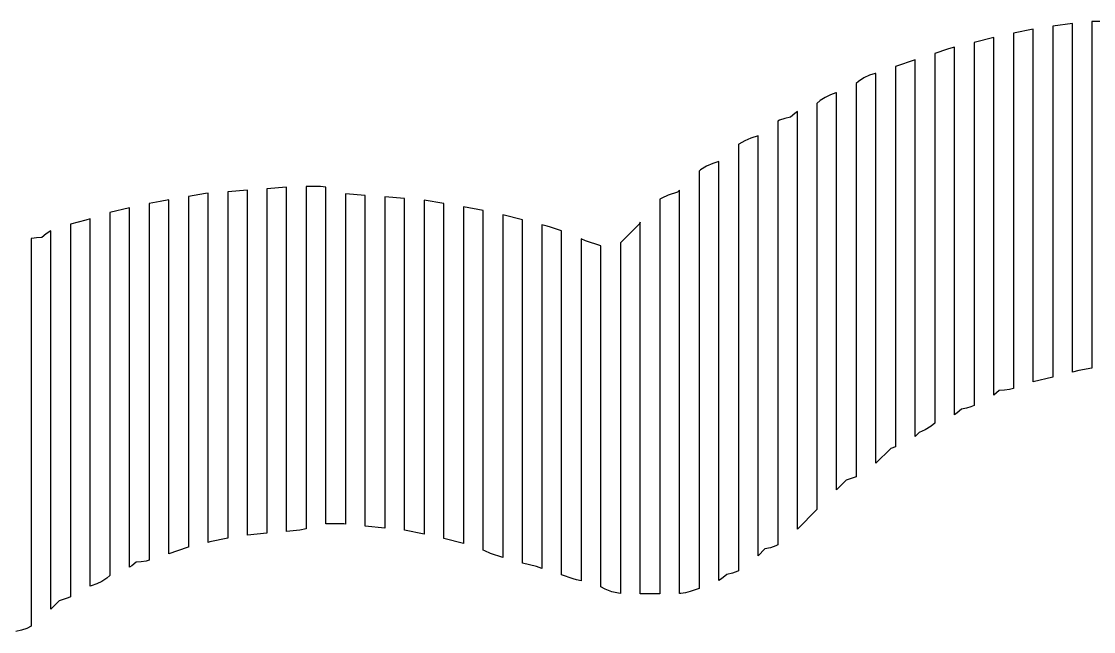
# Model space of a CAD drawing. Header units: metres. Extents: x -6 to 1890, y -8 to 898.
# Drawn here: x 515.6 to 733.9, y 765.3 to 889.4 of the extents above; entities that cross this region are included whole.
import ezdxf

# ---------------------------------------------------------------- set-up
doc = ezdxf.new("R2010")
doc.units = ezdxf.units.M
doc.layers.add('PASSADAS_COMPLETAS', color=1, linetype='CONTINUOUS')
doc.layers.add('PECAS_2D', color=3, linetype='CONTINUOUS')

msp = doc.modelspace()

# ---------------------------------------------------------------- linework, layer by layer
at = {"layer": 'PASSADAS_COMPLETAS'}
msp.add_lwpolyline([(737.578, 889.366), (733.578, 889.366), (733.578, 884.234), (733.578, 882.951), (733.578, 881.668), (733.578, 880.385), (733.578, 879.102), (733.578, 877.819), (733.578, 876.536), (733.578, 875.253), (733.578, 873.97), (733.578, 872.687), (733.578, 871.404), (733.578, 868.838), (733.578, 867.555), (733.578, 866.272), (733.578, 864.989), (733.578, 863.706), (733.578, 862.423), (733.578, 861.14), (733.578, 830.348), (733.578, 829.065), (733.578, 827.782), (733.578, 826.499), (733.578, 825.216), (733.578, 823.933), (733.578, 818.802), (730.885, 818.353), (729.578, 818.026), (729.578, 823.186), (729.578, 824.477), (729.578, 825.767), (729.578, 827.057), (729.578, 828.347), (729.578, 860.6), (729.578, 861.89), (729.578, 863.18), (729.578, 864.47), (729.578, 865.76), (729.578, 868.341), (729.578, 870.921), (729.578, 872.211), (729.578, 873.501), (729.578, 874.791), (729.578, 876.081), (729.578, 877.372), (729.578, 878.662), (729.578, 879.952), (729.578, 881.242), (729.578, 882.532), (729.578, 883.822), (729.578, 888.983), (725.578, 888.411), (725.578, 883.22), (725.578, 881.922), (725.578, 880.624), (725.578, 879.326), (725.578, 878.028), (725.578, 876.73), (725.578, 875.432), (725.578, 874.134), (725.578, 872.836), (725.578, 870.24), (725.578, 868.943), (725.578, 866.347), (725.578, 865.049), (725.578, 863.751), (725.578, 862.453), (725.578, 861.155), (725.578, 859.857), (725.578, 828.707), (725.578, 827.409), (725.578, 826.111), (725.578, 824.813), (725.578, 823.515), (725.578, 822.218), (725.578, 817.026), (721.578, 816.026), (721.578, 821.246), (721.578, 822.551), (721.578, 823.855), (721.578, 825.16), (721.578, 826.465), (721.578, 827.77), (721.578, 860.394), (721.578, 861.699), (721.578, 863.004), (721.578, 864.308), (721.578, 865.613), (721.578, 868.223), (721.578, 870.833), (721.578, 872.138), (721.578, 873.443), (721.578, 874.748), (721.578, 876.053), (721.578, 877.358), (721.578, 878.663), (721.578, 879.968), (721.578, 881.273), (721.578, 882.578), (721.578, 887.797), (717.578, 886.997), (717.578, 881.835), (717.578, 880.545), (717.578, 879.254), (717.578, 877.964), (717.578, 876.673), (717.578, 875.383), (717.578, 874.092), (717.578, 872.801), (717.578, 871.511), (717.578, 870.22), (717.578, 867.639), (717.578, 865.058), (717.578, 863.768), (717.578, 862.477), (717.578, 861.187), (717.578, 859.896), (717.578, 858.606), (717.578, 826.342), (717.578, 825.052), (717.578, 823.761), (717.578, 822.471), (717.578, 821.18), (717.578, 819.89), (717.578, 814.728), (716.75, 814.5), (715.785, 814.344), (714.703, 814.291), (713.578, 813.363), (713.578, 818.559), (713.578, 819.858), (713.578, 821.157), (713.578, 822.456), (713.578, 823.755), (713.578, 825.054), (713.578, 857.529), (713.578, 858.828), (713.578, 860.127), (713.578, 861.426), (713.578, 862.725), (713.578, 864.023), (713.578, 866.621), (713.578, 867.92), (713.578, 869.219), (713.578, 870.518), (713.578, 871.817), (713.578, 873.116), (713.578, 874.415), (713.578, 875.714), (713.578, 877.013), (713.578, 878.312), (713.578, 879.611), (713.578, 880.91), (713.578, 886.106), (709.578, 885.106), (709.578, 879.924), (709.578, 878.629), (709.578, 877.333), (709.578, 876.038), (709.578, 874.742), (709.578, 873.447), (709.578, 872.151), (709.578, 870.856), (709.578, 869.56), (709.578, 868.265), (709.578, 865.674), (709.578, 863.083), (709.578, 861.787), (709.578, 860.492), (709.578, 859.196), (709.578, 857.901), (709.578, 824.218), (709.578, 822.923), (709.578, 821.627), (709.578, 820.332), (709.578, 819.036), (709.578, 817.741), (709.578, 816.445), (709.578, 811.263), (708.935, 810.984), (707.998, 810.692), (707.028, 810.494), (706.155, 809.725), (705.578, 809.337), (705.578, 814.493), (705.578, 815.783), (705.578, 817.072), (705.578, 818.361), (705.578, 819.65), (705.578, 820.939), (705.578, 855.745), (705.578, 857.035), (705.578, 858.324), (705.578, 859.613), (705.578, 860.902), (705.578, 863.48), (705.578, 866.058), (705.578, 868.637), (705.578, 871.215), (705.578, 872.504), (705.578, 873.793), (705.578, 875.082), (705.578, 876.371), (705.578, 877.661), (705.578, 878.95), (705.578, 884.106), (704.849, 883.924), (704.179, 883.729), (701.578, 882.862), (701.578, 877.676), (701.578, 876.38), (701.578, 875.083), (701.578, 873.787), (701.578, 872.49), (701.578, 871.194), (701.578, 869.897), (701.578, 868.601), (701.578, 867.305), (701.578, 866.008), (701.578, 864.712), (701.578, 862.119), (701.578, 859.526), (701.578, 858.229), (701.578, 856.933), (701.578, 855.637), (701.578, 854.34), (701.578, 819.336), (701.578, 818.04), (701.578, 816.743), (701.578, 815.447), (701.578, 814.151), (701.578, 812.854), (701.578, 807.668), (700.81, 807.009), (699.632, 806.275), (698.363, 805.731), (697.578, 804.952), (697.578, 810.143), (697.578, 811.441), (697.578, 812.739), (697.578, 814.037), (697.578, 815.335), (697.578, 816.633), (697.578, 851.677), (697.578, 852.974), (697.578, 854.272), (697.578, 855.57), (697.578, 856.868), (697.578, 858.166), (697.578, 860.762), (697.578, 863.358), (697.578, 865.954), (697.578, 867.251), (697.578, 868.549), (697.578, 869.847), (697.578, 871.145), (697.578, 872.443), (697.578, 873.741), (697.578, 875.039), (697.578, 876.337), (697.578, 881.529), (693.578, 880.195), (693.578, 875.038), (693.578, 873.749), (693.578, 872.46), (693.578, 871.171), (693.578, 869.882), (693.578, 868.592), (693.578, 867.303), (693.578, 866.014), (693.578, 864.725), (693.578, 863.436), (693.578, 862.146), (693.578, 859.568), (693.578, 856.99), (693.578, 855.7), (693.578, 854.411), (693.578, 853.122), (693.578, 851.833), (693.578, 840.23), (693.578, 814.446), (693.578, 813.157), (693.578, 811.868), (693.578, 810.578), (693.578, 809.289), (693.578, 808), (693.578, 802.843), (692.583, 802.512), (689.578, 799.507), (689.578, 804.706), (689.578, 806.006), (689.578, 807.306), (689.578, 808.606), (689.578, 809.906), (689.578, 811.206), (689.578, 812.506), (689.578, 848.904), (689.578, 850.204), (689.578, 851.504), (689.578, 852.804), (689.578, 854.104), (689.578, 855.404), (689.578, 858.003), (689.578, 860.603), (689.578, 863.203), (689.578, 864.503), (689.578, 865.803), (689.578, 867.103), (689.578, 868.403), (689.578, 869.703), (689.578, 871.003), (689.578, 872.303), (689.578, 873.602), (689.578, 878.802), (689.453, 878.782), (688.249, 878.407), (687.103, 877.867), (686.047, 877.177), (685.578, 876.768), (685.578, 871.605), (685.578, 870.314), (685.578, 869.024), (685.578, 867.733), (685.578, 866.442), (685.578, 865.152), (685.578, 863.861), (685.578, 862.57), (685.578, 861.28), (685.578, 859.989), (685.578, 857.408), (685.578, 854.827), (685.578, 853.536), (685.578, 852.245), (685.578, 850.955), (685.578, 849.664), (685.578, 848.373), (685.578, 847.083), (685.578, 809.654), (685.578, 808.363), (685.578, 807.073), (685.578, 805.782), (685.578, 804.491), (685.578, 803.201), (685.578, 801.91), (685.578, 796.747), (685.375, 796.662), (683.535, 796.048), (681.578, 794.092), (681.578, 799.303), (681.578, 800.606), (681.578, 801.909), (681.578, 803.212), (681.578, 804.514), (681.578, 805.817), (681.578, 807.12), (681.578, 844.902), (681.578, 846.205), (681.578, 847.507), (681.578, 848.81), (681.578, 850.113), (681.578, 851.416), (681.578, 854.022), (681.578, 855.324), (681.578, 857.93), (681.578, 859.233), (681.578, 860.536), (681.578, 861.838), (681.578, 863.141), (681.578, 864.444), (681.578, 865.747), (681.578, 867.05), (681.578, 868.353), (681.578, 869.655), (681.578, 874.867), (681.448, 874.841), (680.307, 874.455), (679.227, 873.921), (678.236, 873.257), (677.578, 872.678), (677.578, 867.517), (677.578, 866.226), (677.578, 864.936), (677.578, 863.645), (677.578, 862.355), (677.578, 861.065), (677.578, 859.774), (677.578, 858.484), (677.578, 855.903), (677.578, 853.322), (677.578, 850.741), (677.578, 849.451), (677.578, 848.16), (677.578, 846.87), (677.578, 845.58), (677.578, 844.289), (677.578, 842.999), (677.578, 802.996), (677.578, 801.706), (677.578, 800.415), (677.578, 799.125), (677.578, 797.834), (677.578, 796.544), (677.578, 795.253), (677.578, 790.092), (673.578, 786.092), (673.578, 792.525), (673.578, 793.812), (673.578, 795.099), (673.578, 796.386), (673.578, 797.672), (673.578, 798.959), (673.578, 840.134), (673.578, 841.421), (673.578, 842.708), (673.578, 843.994), (673.578, 845.281), (673.578, 846.568), (673.578, 849.141), (673.578, 851.715), (673.578, 854.288), (673.578, 855.575), (673.578, 856.862), (673.578, 858.148), (673.578, 859.435), (673.578, 860.722), (673.578, 862.008), (673.578, 863.295), (673.578, 864.582), (673.578, 865.869), (673.578, 871.016), (673.058, 870.665), (672.175, 869.887), (671.036, 869.651), (669.923, 869.266), (669.578, 869.094), (669.578, 862.659), (669.578, 861.372), (669.578, 860.085), (669.578, 858.798), (669.578, 857.511), (669.578, 856.224), (669.578, 854.937), (669.578, 853.65), (669.578, 851.076), (669.578, 849.789), (669.578, 847.215), (669.578, 844.641), (669.578, 843.354), (669.578, 842.068), (669.578, 840.781), (669.578, 838.207), (669.578, 797.023), (669.578, 795.736), (669.578, 794.449), (669.578, 793.162), (669.578, 791.875), (669.578, 790.588), (669.578, 789.301), (669.578, 782.866), (669.219, 782.687), (668.106, 782.302), (666.957, 782.056), (665.578, 780.677), (665.578, 785.856), (665.578, 787.15), (665.578, 788.445), (665.578, 789.739), (665.578, 791.034), (665.578, 792.329), (665.578, 835.051), (665.578, 836.346), (665.578, 837.641), (665.578, 838.935), (665.578, 840.23), (665.578, 841.524), (665.578, 844.114), (665.578, 846.703), (665.578, 847.997), (665.578, 850.587), (665.578, 853.176), (665.578, 854.471), (665.578, 855.765), (665.578, 857.06), (665.578, 858.354), (665.578, 859.649), (665.578, 860.944), (665.578, 866.122), (664.108, 865.632), (662.861, 865.111), (661.686, 864.397), (661.578, 864.306), (661.578, 857.834), (661.578, 856.539), (661.578, 855.245), (661.578, 853.95), (661.578, 852.656), (661.578, 851.361), (661.578, 850.067), (661.578, 847.478), (661.578, 844.889), (661.578, 842.299), (661.578, 839.711), (661.578, 838.416), (661.578, 837.121), (661.578, 835.827), (661.578, 834.532), (661.578, 833.238), (661.578, 831.943), (661.578, 790.519), (661.578, 789.224), (661.578, 787.93), (661.578, 786.635), (661.578, 785.341), (661.578, 784.046), (661.578, 782.752), (661.578, 777.574), (661.463, 777.516), (660.35, 777.131), (659.201, 776.886), (658.137, 775.974), (657.578, 775.628), (657.578, 780.795), (657.578, 782.086), (657.578, 783.378), (657.578, 784.669), (657.578, 785.961), (657.578, 787.252), (657.578, 828.582), (657.578, 829.873), (657.578, 831.165), (657.578, 832.456), (657.578, 833.748), (657.578, 835.039), (657.578, 836.331), (657.578, 838.914), (657.578, 841.497), (657.578, 844.08), (657.578, 845.372), (657.578, 846.663), (657.578, 847.955), (657.578, 849.246), (657.578, 850.538), (657.578, 851.83), (657.578, 853.121), (657.578, 854.413), (657.578, 855.704), (657.578, 860.87), (656.352, 860.462), (655.06, 859.917), (653.86, 859.176), (653.578, 858.934), (653.578, 852.499), (653.578, 851.213), (653.578, 849.926), (653.578, 848.639), (653.578, 847.352), (653.578, 846.065), (653.578, 844.778), (653.578, 843.491), (653.578, 840.917), (653.578, 838.344), (653.578, 835.77), (653.578, 833.196), (653.578, 831.909), (653.578, 830.622), (653.578, 829.335), (653.578, 828.048), (653.578, 826.761), (653.578, 785.581), (653.578, 784.294), (653.578, 783.007), (653.578, 781.72), (653.578, 780.433), (653.578, 779.146), (653.578, 773.999), (651.767, 773.395), (650.827, 773.137), (649.862, 772.98), (649.578, 772.965), (649.578, 776.873), (649.578, 778.176), (649.578, 779.479), (649.578, 780.782), (649.578, 782.085), (649.578, 783.388), (649.578, 821.171), (649.578, 822.474), (649.578, 823.777), (649.578, 825.08), (649.578, 826.383), (649.578, 827.686), (649.578, 830.292), (649.578, 832.897), (649.578, 835.503), (649.578, 838.109), (649.578, 839.412), (649.578, 842.017), (649.578, 843.32), (649.578, 844.623), (649.578, 845.926), (649.578, 847.229), (649.578, 848.532), (649.578, 855.046), (649.144, 854.612), (647.304, 853.999), (646.005, 853.45), (645.578, 853.185), (645.578, 845.419), (645.578, 844.124), (645.578, 842.83), (645.578, 841.535), (645.578, 840.241), (645.578, 838.946), (645.578, 837.652), (645.578, 836.357), (645.578, 833.768), (645.578, 832.474), (645.578, 829.885), (645.578, 827.296), (645.578, 824.707), (645.578, 823.412), (645.578, 822.118), (645.578, 820.823), (645.578, 819.529), (645.578, 818.234), (645.578, 815.646), (645.578, 783.284), (645.578, 781.989), (645.578, 780.695), (645.578, 779.4), (645.578, 778.106), (645.578, 776.811), (645.578, 772.928), (641.578, 772.928), (641.578, 776.837), (641.578, 778.14), (641.578, 779.443), (641.578, 780.746), (641.578, 782.049), (641.578, 783.352), (641.578, 814.627), (641.578, 815.93), (641.578, 817.233), (641.578, 818.536), (641.578, 819.839), (641.578, 821.142), (641.578, 823.748), (641.578, 826.354), (641.578, 828.96), (641.578, 831.567), (641.578, 834.173), (641.578, 836.779), (641.578, 838.082), (641.578, 839.385), (641.578, 840.688), (641.578, 841.991), (641.578, 848.507), (641.41, 848.171), (637.578, 844.339), (637.578, 837.854), (637.578, 836.557), (637.578, 835.26), (637.578, 833.963), (637.578, 832.666), (637.578, 831.369), (637.578, 830.072), (637.578, 828.775), (637.578, 827.478), (637.578, 826.181), (637.578, 823.587), (637.578, 820.992), (637.578, 819.695), (637.578, 818.398), (637.578, 817.101), (637.578, 783.379), (637.578, 782.082), (637.578, 780.785), (637.578, 779.488), (637.578, 778.191), (637.578, 776.894), (637.578, 773.003), (637.15, 773.036), (635.777, 773.36), (634.478, 773.888), (633.578, 774.339), (633.578, 778.192), (633.578, 779.476), (633.578, 780.76), (633.578, 782.044), (633.578, 783.329), (633.578, 784.613), (633.578, 818.003), (633.578, 819.288), (633.578, 820.572), (633.578, 821.856), (633.578, 823.14), (633.578, 825.709), (633.578, 828.277), (633.578, 829.562), (633.578, 830.846), (633.578, 832.13), (633.578, 833.414), (633.578, 834.699), (633.578, 835.983), (633.578, 837.267), (633.578, 838.552), (633.578, 839.836), (633.578, 843.689), (630.406, 844.746), (629.578, 845.16), (629.578, 841.292), (629.578, 840.003), (629.578, 838.713), (629.578, 837.424), (629.578, 836.135), (629.578, 834.845), (629.578, 833.556), (629.578, 832.267), (629.578, 830.977), (629.578, 829.688), (629.578, 827.109), (629.578, 825.82), (629.578, 824.531), (629.578, 823.241), (629.578, 821.952), (629.578, 820.663), (629.578, 819.373), (629.578, 785.851), (629.578, 784.562), (629.578, 783.272), (629.578, 781.983), (629.578, 780.694), (629.578, 779.405), (629.578, 775.537), (628.585, 775.785), (627.915, 775.98), (625.578, 776.759), (625.578, 780.649), (625.578, 781.946), (625.578, 783.243), (625.578, 784.54), (625.578, 785.836), (625.578, 787.133), (625.578, 820.85), (625.578, 822.147), (625.578, 823.444), (625.578, 824.74), (625.578, 826.037), (625.578, 828.631), (625.578, 831.224), (625.578, 832.521), (625.578, 833.818), (625.578, 835.115), (625.578, 836.412), (625.578, 837.708), (625.578, 839.005), (625.578, 840.302), (625.578, 841.599), (625.578, 842.896), (625.578, 846.786), (623.329, 847.536), (622.659, 847.731), (621.578, 848.001), (621.578, 844.117), (621.578, 842.823), (621.578, 841.528), (621.578, 840.233), (621.578, 838.939), (621.578, 837.644), (621.578, 836.35), (621.578, 835.055), (621.578, 833.76), (621.578, 832.466), (621.578, 831.171), (621.578, 828.582), (621.578, 827.287), (621.578, 825.993), (621.578, 824.698), (621.578, 823.404), (621.578, 822.109), (621.578, 788.449), (621.578, 787.155), (621.578, 785.86), (621.578, 784.565), (621.578, 783.271), (621.578, 781.976), (621.578, 778.092), (620.491, 778.455), (617.578, 779.183), (617.578, 783.062), (617.578, 784.355), (617.578, 785.648), (617.578, 786.94), (617.578, 788.233), (617.578, 789.526), (617.578, 823.143), (617.578, 824.435), (617.578, 825.728), (617.578, 827.021), (617.578, 828.314), (617.578, 830.9), (617.578, 833.486), (617.578, 834.779), (617.578, 836.072), (617.578, 837.365), (617.578, 838.658), (617.578, 839.951), (617.578, 841.244), (617.578, 842.536), (617.578, 843.829), (617.578, 845.122), (617.578, 849.001), (613.578, 850.001), (613.578, 846.13), (613.578, 844.84), (613.578, 843.55), (613.578, 842.26), (613.578, 840.969), (613.578, 839.679), (613.578, 838.389), (613.578, 837.099), (613.578, 835.808), (613.578, 834.518), (613.578, 831.938), (613.578, 829.357), (613.578, 828.067), (613.578, 826.777), (613.578, 825.487), (613.578, 790.65), (613.578, 789.36), (613.578, 788.07), (613.578, 786.779), (613.578, 785.489), (613.578, 784.199), (613.578, 780.328), (611.111, 781.15), (609.919, 781.644), (609.578, 781.815), (609.578, 785.724), (609.578, 787.027), (609.578, 788.33), (609.578, 789.633), (609.578, 790.936), (609.578, 792.239), (609.578, 824.814), (609.578, 826.117), (609.578, 827.42), (609.578, 828.723), (609.578, 830.026), (609.578, 832.632), (609.578, 835.238), (609.578, 836.541), (609.578, 837.844), (609.578, 839.147), (609.578, 840.45), (609.578, 841.753), (609.578, 843.057), (609.578, 844.359), (609.578, 845.663), (609.578, 846.966), (609.578, 850.875), (605.578, 851.675), (605.578, 847.796), (605.578, 846.503), (605.578, 845.21), (605.578, 843.917), (605.578, 842.625), (605.578, 841.332), (605.578, 840.039), (605.578, 838.746), (605.578, 837.453), (605.578, 836.16), (605.578, 834.867), (605.578, 832.281), (605.578, 830.989), (605.578, 829.696), (605.578, 828.403), (605.578, 827.11), (605.578, 825.817), (605.578, 793.495), (605.578, 792.202), (605.578, 790.91), (605.578, 789.617), (605.578, 788.324), (605.578, 787.031), (605.578, 783.152), (601.578, 784.152), (601.578, 788.013), (601.578, 789.299), (601.578, 790.586), (601.578, 791.873), (601.578, 793.16), (601.578, 827.902), (601.578, 829.189), (601.578, 830.476), (601.578, 831.763), (601.578, 834.336), (601.578, 836.91), (601.578, 839.483), (601.578, 840.77), (601.578, 842.057), (601.578, 843.344), (601.578, 844.63), (601.578, 845.917), (601.578, 847.204), (601.578, 848.491), (601.578, 852.351), (597.578, 853.018), (597.578, 849.172), (597.578, 847.89), (597.578, 846.608), (597.578, 845.326), (597.578, 844.044), (597.578, 842.763), (597.578, 841.481), (597.578, 840.199), (597.578, 838.917), (597.578, 837.635), (597.578, 835.071), (597.578, 832.508), (597.578, 831.226), (597.578, 829.944), (597.578, 828.662), (597.578, 827.38), (597.578, 795.333), (597.578, 794.051), (597.578, 792.769), (597.578, 791.487), (597.578, 790.205), (597.578, 788.924), (597.578, 785.078), (593.578, 785.878), (593.578, 789.772), (593.578, 791.07), (593.578, 792.368), (593.578, 793.666), (593.578, 794.964), (593.578, 796.263), (593.578, 827.416), (593.578, 828.714), (593.578, 830.013), (593.578, 831.311), (593.578, 832.609), (593.578, 835.205), (593.578, 836.503), (593.578, 837.801), (593.578, 839.099), (593.578, 840.397), (593.578, 841.695), (593.578, 842.993), (593.578, 844.291), (593.578, 845.589), (593.578, 846.888), (593.578, 848.186), (593.578, 849.484), (593.578, 853.378), (589.578, 853.686), (589.578, 849.799), (589.578, 848.503), (589.578, 847.207), (589.578, 845.912), (589.578, 844.616), (589.578, 843.32), (589.578, 842.025), (589.578, 840.729), (589.578, 839.433), (589.578, 838.138), (589.578, 835.546), (589.578, 834.251), (589.578, 832.955), (589.578, 831.659), (589.578, 830.364), (589.578, 829.068), (589.578, 796.676), (589.578, 795.38), (589.578, 794.085), (589.578, 792.789), (589.578, 791.493), (589.578, 790.198), (589.578, 786.311), (585.578, 786.711), (585.578, 790.592), (585.578, 791.886), (585.578, 793.18), (585.578, 794.474), (585.578, 795.768), (585.578, 797.062), (585.578, 829.409), (585.578, 830.703), (585.578, 831.997), (585.578, 833.291), (585.578, 835.879), (585.578, 837.173), (585.578, 838.467), (585.578, 839.76), (585.578, 841.054), (585.578, 842.348), (585.578, 843.642), (585.578, 844.936), (585.578, 846.23), (585.578, 847.524), (585.578, 848.818), (585.578, 850.112), (585.578, 853.993), (581.578, 854.301), (581.578, 850.425), (581.578, 849.133), (581.578, 847.84), (581.578, 846.548), (581.578, 845.256), (581.578, 843.964), (581.578, 842.672), (581.578, 841.38), (581.578, 840.088), (581.578, 838.796), (581.578, 837.503), (581.578, 836.211), (581.578, 833.627), (581.578, 832.335), (581.578, 831.043), (581.578, 829.751), (581.578, 828.459), (581.578, 797.448), (581.578, 796.156), (581.578, 794.863), (581.578, 793.571), (581.578, 792.279), (581.578, 790.987), (581.578, 789.695), (581.578, 787.111), (581.219, 787.146), (577.578, 787.146), (577.578, 791.026), (577.578, 792.318), (577.578, 793.612), (577.578, 794.904), (577.578, 796.197), (577.578, 797.49), (577.578, 828.522), (577.578, 829.815), (577.578, 831.108), (577.578, 832.401), (577.578, 833.694), (577.578, 836.28), (577.578, 838.866), (577.578, 840.159), (577.578, 841.452), (577.578, 842.745), (577.578, 844.038), (577.578, 845.331), (577.578, 846.624), (577.578, 847.917), (577.578, 849.21), (577.578, 850.503), (577.578, 855.675), (576.503, 855.758), (573.578, 855.758), (573.578, 850.601), (573.578, 849.312), (573.578, 848.023), (573.578, 846.733), (573.578, 845.444), (573.578, 844.155), (573.578, 842.866), (573.578, 841.576), (573.578, 840.287), (573.578, 838.998), (573.578, 837.708), (573.578, 835.13), (573.578, 833.841), (573.578, 832.551), (573.578, 831.262), (573.578, 829.973), (573.578, 828.684), (573.578, 797.741), (573.578, 796.452), (573.578, 795.163), (573.578, 793.873), (573.578, 792.584), (573.578, 791.295), (573.578, 786.138), (572.238, 785.899), (569.578, 785.633), (569.578, 790.82), (569.578, 792.116), (569.578, 793.413), (569.578, 794.709), (569.578, 796.006), (569.578, 828.421), (569.578, 829.718), (569.578, 831.015), (569.578, 832.311), (569.578, 833.608), (569.578, 836.201), (569.578, 837.498), (569.578, 838.794), (569.578, 840.091), (569.578, 841.388), (569.578, 842.684), (569.578, 843.981), (569.578, 845.277), (569.578, 846.574), (569.578, 847.871), (569.578, 849.167), (569.578, 850.464), (569.578, 855.65), (565.578, 855.343), (565.578, 850.149), (565.578, 848.851), (565.578, 847.553), (565.578, 846.254), (565.578, 844.956), (565.578, 843.658), (565.578, 842.359), (565.578, 839.763), (565.578, 838.464), (565.578, 835.868), (565.578, 834.569), (565.578, 833.271), (565.578, 831.973), (565.578, 830.674), (565.578, 829.376), (565.578, 795.62), (565.578, 794.321), (565.578, 793.023), (565.578, 791.725), (565.578, 790.426), (565.578, 785.233), (561.578, 784.833), (561.578, 790.033), (561.578, 791.333), (561.578, 792.633), (561.578, 793.933), (561.578, 795.233), (561.578, 796.533), (561.578, 827.734), (561.578, 829.034), (561.578, 830.334), (561.578, 831.634), (561.578, 832.934), (561.578, 835.534), (561.578, 836.834), (561.578, 838.134), (561.578, 839.434), (561.578, 840.734), (561.578, 842.035), (561.578, 843.335), (561.578, 844.635), (561.578, 845.935), (561.578, 847.235), (561.578, 848.535), (561.578, 849.835), (561.578, 855.035), (557.578, 854.727), (557.578, 849.504), (557.578, 848.198), (557.578, 846.893), (557.578, 845.587), (557.578, 844.281), (557.578, 842.975), (557.578, 841.669), (557.578, 840.364), (557.578, 839.058), (557.578, 837.752), (557.578, 836.446), (557.578, 835.141), (557.578, 832.529), (557.578, 831.223), (557.578, 829.917), (557.578, 828.612), (557.578, 827.306), (557.578, 794.662), (557.578, 793.356), (557.578, 792.05), (557.578, 790.744), (557.578, 789.439), (557.578, 784.215), (553.94, 783.488), (553.578, 783.397), (553.578, 788.562), (553.578, 789.853), (553.578, 791.144), (553.578, 792.435), (553.578, 793.726), (553.578, 795.017), (553.578, 826.004), (553.578, 828.586), (553.578, 829.877), (553.578, 831.168), (553.578, 833.75), (553.578, 835.042), (553.578, 837.624), (553.578, 838.915), (553.578, 840.206), (553.578, 841.497), (553.578, 842.788), (553.578, 844.079), (553.578, 845.37), (553.578, 846.662), (553.578, 847.953), (553.578, 849.244), (553.578, 854.408), (553.032, 854.342), (549.578, 853.766), (549.578, 848.576), (549.578, 847.278), (549.578, 845.98), (549.578, 844.683), (549.578, 843.385), (549.578, 842.088), (549.578, 840.79), (549.578, 839.492), (549.578, 838.195), (549.578, 836.897), (549.578, 834.302), (549.578, 831.707), (549.578, 830.409), (549.578, 829.111), (549.578, 827.814), (549.578, 826.516), (549.578, 794.076), (549.578, 792.778), (549.578, 791.481), (549.578, 790.183), (549.578, 788.885), (549.578, 787.588), (549.578, 782.397), (549.319, 782.333), (545.578, 781.086), (545.578, 786.229), (545.578, 787.515), (545.578, 788.801), (545.578, 790.087), (545.578, 791.373), (545.578, 792.659), (545.578, 824.808), (545.578, 826.094), (545.578, 827.38), (545.578, 828.666), (545.578, 829.952), (545.578, 832.524), (545.578, 835.096), (545.578, 836.382), (545.578, 838.954), (545.578, 840.24), (545.578, 841.526), (545.578, 842.812), (545.578, 844.098), (545.578, 845.384), (545.578, 846.67), (545.578, 847.956), (545.578, 853.099), (543.851, 852.769), (541.578, 852.314), (541.578, 847.133), (541.578, 845.837), (541.578, 844.542), (541.578, 843.246), (541.578, 841.951), (541.578, 840.656), (541.578, 839.36), (541.578, 838.065), (541.578, 836.769), (541.578, 834.178), (541.578, 831.588), (541.578, 830.292), (541.578, 828.997), (541.578, 827.701), (541.578, 826.406), (541.578, 825.111), (541.578, 823.815), (541.578, 791.43), (541.578, 790.134), (541.578, 788.839), (541.578, 787.543), (541.578, 786.248), (541.578, 784.952), (541.578, 779.771), (540.955, 779.6), (539.99, 779.443), (538.908, 779.391), (538.042, 778.647), (537.578, 778.34), (537.578, 783.473), (537.578, 784.756), (537.578, 786.039), (537.578, 787.322), (537.578, 788.605), (537.578, 789.888), (537.578, 821.966), (537.578, 823.249), (537.578, 824.532), (537.578, 825.815), (537.578, 827.098), (537.578, 828.382), (537.578, 830.948), (537.578, 832.231), (537.578, 834.797), (537.578, 836.08), (537.578, 837.363), (537.578, 838.646), (537.578, 839.93), (537.578, 841.213), (537.578, 842.496), (537.578, 843.779), (537.578, 845.062), (537.578, 846.345), (537.578, 851.478), (533.578, 850.478), (533.578, 845.298), (533.578, 844.004), (533.578, 842.709), (533.578, 841.414), (533.578, 840.119), (533.578, 838.824), (533.578, 837.53), (533.578, 836.235), (533.578, 834.94), (533.578, 833.645), (533.578, 832.351), (533.578, 829.761), (533.578, 827.171), (533.578, 825.877), (533.578, 824.582), (533.578, 823.287), (533.578, 821.992), (533.578, 788.328), (533.578, 787.033), (533.578, 785.738), (533.578, 784.443), (533.578, 783.148), (533.578, 781.854), (533.578, 776.674), (532.945, 776.117), (531.968, 775.459), (530.909, 774.931), (529.796, 774.546), (529.578, 774.501), (529.578, 779.654), (529.578, 780.943), (529.578, 782.231), (529.578, 783.519), (529.578, 784.808), (529.578, 786.096), (529.578, 820.882), (529.578, 822.171), (529.578, 823.459), (529.578, 824.747), (529.578, 826.036), (529.578, 828.612), (529.578, 829.901), (529.578, 832.478), (529.578, 833.766), (529.578, 835.054), (529.578, 836.343), (529.578, 837.631), (529.578, 840.208), (529.578, 841.496), (529.578, 842.784), (529.578, 844.073), (529.578, 849.226), (528.715, 848.939), (525.578, 848.154), (525.578, 843.012), (525.578, 841.727), (525.578, 840.441), (525.578, 839.156), (525.578, 837.87), (525.578, 836.585), (525.578, 835.299), (525.578, 834.013), (525.578, 832.728), (525.578, 831.442), (525.578, 828.871), (525.578, 826.3), (525.578, 825.015), (525.578, 823.729), (525.578, 822.444), (525.578, 821.158), (525.578, 819.873), (525.578, 817.301), (525.578, 785.163), (525.578, 783.877), (525.578, 782.592), (525.578, 781.306), (525.578, 780.021), (525.578, 778.735), (525.578, 777.45), (525.578, 772.307), (525.091, 772.102), (523.251, 771.489), (521.578, 769.816), (521.578, 775.035), (521.578, 776.34), (521.578, 777.645), (521.578, 778.949), (521.578, 780.254), (521.578, 781.559), (521.578, 816.788), (521.578, 818.093), (521.578, 819.398), (521.578, 820.702), (521.578, 822.007), (521.578, 823.312), (521.578, 825.922), (521.578, 827.226), (521.578, 828.531), (521.578, 829.836), (521.578, 831.141), (521.578, 832.445), (521.578, 833.75), (521.578, 835.055), (521.578, 836.36), (521.578, 837.665), (521.578, 838.969), (521.578, 840.274), (521.578, 841.579), (521.578, 846.798), (520.646, 846.194), (519.737, 845.417), (518.655, 845.365), (517.69, 845.209), (517.578, 845.178), (517.578, 840.007), (517.578, 838.715), (517.578, 837.422), (517.578, 836.129), (517.578, 834.837), (517.578, 833.544), (517.578, 832.251), (517.578, 830.959), (517.578, 829.666), (517.578, 827.081), (517.578, 825.788), (517.578, 823.203), (517.578, 820.617), (517.578, 819.325), (517.578, 818.032), (517.578, 816.739), (517.578, 815.447), (517.578, 779.252), (517.578, 777.96), (517.578, 776.667), (517.578, 775.374), (517.578, 774.082), (517.578, 772.789), (517.578, 766.326), (516.691, 765.883), (515.578, 765.498), (514.429, 765.252)], dxfattribs=at)
at = {"layer": 'PECAS_2D'}
msp.add_lwpolyline([(737.578, 889.366), (733.578, 889.366), (733.578, 884.234), (733.578, 882.951), (733.578, 881.668), (733.578, 880.385), (733.578, 879.102), (733.578, 877.819), (733.578, 876.536), (733.578, 875.253), (733.578, 873.97), (733.578, 872.687), (733.578, 871.404), (733.578, 868.838), (733.578, 867.555), (733.578, 866.272), (733.578, 864.989), (733.578, 863.706), (733.578, 862.423), (733.578, 861.14), (733.578, 830.348), (733.578, 829.065), (733.578, 827.782), (733.578, 826.499), (733.578, 825.216), (733.578, 823.933), (733.578, 818.802), (730.885, 818.353), (729.578, 818.026), (729.578, 823.186), (729.578, 824.477), (729.578, 825.767), (729.578, 827.057), (729.578, 828.347), (729.578, 860.6), (729.578, 861.89), (729.578, 863.18), (729.578, 864.47), (729.578, 865.76), (729.578, 868.341), (729.578, 870.921), (729.578, 872.211), (729.578, 873.501), (729.578, 874.791), (729.578, 876.081), (729.578, 877.372), (729.578, 878.662), (729.578, 879.952), (729.578, 881.242), (729.578, 882.532), (729.578, 883.822), (729.578, 888.983), (725.578, 888.411), (725.578, 883.22), (725.578, 881.922), (725.578, 880.624), (725.578, 879.326), (725.578, 878.028), (725.578, 876.73), (725.578, 875.432), (725.578, 874.134), (725.578, 872.836), (725.578, 870.24), (725.578, 868.943), (725.578, 866.347), (725.578, 865.049), (725.578, 863.751), (725.578, 862.453), (725.578, 861.155), (725.578, 859.857), (725.578, 828.707), (725.578, 827.409), (725.578, 826.111), (725.578, 824.813), (725.578, 823.515), (725.578, 822.218), (725.578, 817.026), (721.578, 816.026), (721.578, 821.246), (721.578, 822.551), (721.578, 823.855), (721.578, 825.16), (721.578, 826.465), (721.578, 827.77), (721.578, 860.394), (721.578, 861.699), (721.578, 863.004), (721.578, 864.308), (721.578, 865.613), (721.578, 868.223), (721.578, 870.833), (721.578, 872.138), (721.578, 873.443), (721.578, 874.748), (721.578, 876.053), (721.578, 877.358), (721.578, 878.663), (721.578, 879.968), (721.578, 881.273), (721.578, 882.578), (721.578, 887.797), (717.578, 886.997), (717.578, 881.835), (717.578, 880.545), (717.578, 879.254), (717.578, 877.964), (717.578, 876.673), (717.578, 875.383), (717.578, 874.092), (717.578, 872.801), (717.578, 871.511), (717.578, 870.22), (717.578, 867.639), (717.578, 865.058), (717.578, 863.768), (717.578, 862.477), (717.578, 861.187), (717.578, 859.896), (717.578, 858.606), (717.578, 826.342), (717.578, 825.052), (717.578, 823.761), (717.578, 822.471), (717.578, 821.18), (717.578, 819.89), (717.578, 814.728), (716.75, 814.5), (715.785, 814.344), (714.703, 814.291), (713.578, 813.363), (713.578, 818.559), (713.578, 819.858), (713.578, 821.157), (713.578, 822.456), (713.578, 823.755), (713.578, 825.054), (713.578, 857.529), (713.578, 858.828), (713.578, 860.127), (713.578, 861.426), (713.578, 862.725), (713.578, 864.023), (713.578, 866.621), (713.578, 867.92), (713.578, 869.219), (713.578, 870.518), (713.578, 871.817), (713.578, 873.116), (713.578, 874.415), (713.578, 875.714), (713.578, 877.013), (713.578, 878.312), (713.578, 879.611), (713.578, 880.91), (713.578, 886.106), (709.578, 885.106), (709.578, 879.924), (709.578, 878.629), (709.578, 877.333), (709.578, 876.038), (709.578, 874.742), (709.578, 873.447), (709.578, 872.151), (709.578, 870.856), (709.578, 869.56), (709.578, 868.265), (709.578, 865.674), (709.578, 863.083), (709.578, 861.787), (709.578, 860.492), (709.578, 859.196), (709.578, 857.901), (709.578, 824.218), (709.578, 822.923), (709.578, 821.627), (709.578, 820.332), (709.578, 819.036), (709.578, 817.741), (709.578, 816.445), (709.578, 811.263), (708.935, 810.984), (707.998, 810.692), (707.028, 810.494), (706.155, 809.725), (705.578, 809.337), (705.578, 814.493), (705.578, 815.783), (705.578, 817.072), (705.578, 818.361), (705.578, 819.65), (705.578, 820.939), (705.578, 855.745), (705.578, 857.035), (705.578, 858.324), (705.578, 859.613), (705.578, 860.902), (705.578, 863.48), (705.578, 866.058), (705.578, 868.637), (705.578, 871.215), (705.578, 872.504), (705.578, 873.793), (705.578, 875.082), (705.578, 876.371), (705.578, 877.661), (705.578, 878.95), (705.578, 884.106), (704.849, 883.924), (704.179, 883.729), (701.578, 882.862), (701.578, 877.676), (701.578, 876.38), (701.578, 875.083), (701.578, 873.787), (701.578, 872.49), (701.578, 871.194), (701.578, 869.897), (701.578, 868.601), (701.578, 867.305), (701.578, 866.008), (701.578, 864.712), (701.578, 862.119), (701.578, 859.526), (701.578, 858.229), (701.578, 856.933), (701.578, 855.637), (701.578, 854.34), (701.578, 819.336), (701.578, 818.04), (701.578, 816.743), (701.578, 815.447), (701.578, 814.151), (701.578, 812.854), (701.578, 807.668), (700.81, 807.009), (699.632, 806.275), (698.363, 805.731), (697.578, 804.952), (697.578, 810.143), (697.578, 811.441), (697.578, 812.739), (697.578, 814.037), (697.578, 815.335), (697.578, 816.633), (697.578, 851.677), (697.578, 852.974), (697.578, 854.272), (697.578, 855.57), (697.578, 856.868), (697.578, 858.166), (697.578, 860.762), (697.578, 863.358), (697.578, 865.954), (697.578, 867.251), (697.578, 868.549), (697.578, 869.847), (697.578, 871.145), (697.578, 872.443), (697.578, 873.741), (697.578, 875.039), (697.578, 876.337), (697.578, 881.529), (693.578, 880.195), (693.578, 875.038), (693.578, 873.749), (693.578, 872.46), (693.578, 871.171), (693.578, 869.882), (693.578, 868.592), (693.578, 867.303), (693.578, 866.014), (693.578, 864.725), (693.578, 863.436), (693.578, 862.146), (693.578, 859.568), (693.578, 856.99), (693.578, 855.7), (693.578, 854.411), (693.578, 853.122), (693.578, 851.833), (693.578, 840.23), (693.578, 814.446), (693.578, 813.157), (693.578, 811.868), (693.578, 810.578), (693.578, 809.289), (693.578, 808), (693.578, 802.843), (692.583, 802.512), (689.578, 799.507), (689.578, 804.706), (689.578, 806.006), (689.578, 807.306), (689.578, 808.606), (689.578, 809.906), (689.578, 811.206), (689.578, 812.506), (689.578, 848.904), (689.578, 850.204), (689.578, 851.504), (689.578, 852.804), (689.578, 854.104), (689.578, 855.404), (689.578, 858.003), (689.578, 860.603), (689.578, 863.203), (689.578, 864.503), (689.578, 865.803), (689.578, 867.103), (689.578, 868.403), (689.578, 869.703), (689.578, 871.003), (689.578, 872.303), (689.578, 873.602), (689.578, 878.802), (689.453, 878.782), (688.249, 878.407), (687.103, 877.867), (686.047, 877.177), (685.578, 876.768), (685.578, 871.605), (685.578, 870.314), (685.578, 869.024), (685.578, 867.733), (685.578, 866.442), (685.578, 865.152), (685.578, 863.861), (685.578, 862.57), (685.578, 861.28), (685.578, 859.989), (685.578, 857.408), (685.578, 854.827), (685.578, 853.536), (685.578, 852.245), (685.578, 850.955), (685.578, 849.664), (685.578, 848.373), (685.578, 847.083), (685.578, 809.654), (685.578, 808.363), (685.578, 807.073), (685.578, 805.782), (685.578, 804.491), (685.578, 803.201), (685.578, 801.91), (685.578, 796.747), (685.375, 796.662), (683.535, 796.048), (681.578, 794.092), (681.578, 799.303), (681.578, 800.606), (681.578, 801.909), (681.578, 803.212), (681.578, 804.514), (681.578, 805.817), (681.578, 807.12), (681.578, 844.902), (681.578, 846.205), (681.578, 847.507), (681.578, 848.81), (681.578, 850.113), (681.578, 851.416), (681.578, 854.022), (681.578, 855.324), (681.578, 857.93), (681.578, 859.233), (681.578, 860.536), (681.578, 861.838), (681.578, 863.141), (681.578, 864.444), (681.578, 865.747), (681.578, 867.05), (681.578, 868.353), (681.578, 869.655), (681.578, 874.867), (681.448, 874.841), (680.307, 874.455), (679.227, 873.921), (678.236, 873.257), (677.578, 872.678), (677.578, 867.517), (677.578, 866.226), (677.578, 864.936), (677.578, 863.645), (677.578, 862.355), (677.578, 861.065), (677.578, 859.774), (677.578, 858.484), (677.578, 855.903), (677.578, 853.322), (677.578, 850.741), (677.578, 849.451), (677.578, 848.16), (677.578, 846.87), (677.578, 845.58), (677.578, 844.289), (677.578, 842.999), (677.578, 802.996), (677.578, 801.706), (677.578, 800.415), (677.578, 799.125), (677.578, 797.834), (677.578, 796.544), (677.578, 795.253), (677.578, 790.092), (673.578, 786.092), (673.578, 792.525), (673.578, 793.812), (673.578, 795.099), (673.578, 796.386), (673.578, 797.672), (673.578, 798.959), (673.578, 840.134), (673.578, 841.421), (673.578, 842.708), (673.578, 843.994), (673.578, 845.281), (673.578, 846.568), (673.578, 849.141), (673.578, 851.715), (673.578, 854.288), (673.578, 855.575), (673.578, 856.862), (673.578, 858.148), (673.578, 859.435), (673.578, 860.722), (673.578, 862.008), (673.578, 863.295), (673.578, 864.582), (673.578, 865.869), (673.578, 871.016), (673.058, 870.665), (672.175, 869.887), (671.036, 869.651), (669.923, 869.266), (669.578, 869.094), (669.578, 862.659), (669.578, 861.372), (669.578, 860.085), (669.578, 858.798), (669.578, 857.511), (669.578, 856.224), (669.578, 854.937), (669.578, 853.65), (669.578, 851.076), (669.578, 849.789), (669.578, 847.215), (669.578, 844.641), (669.578, 843.354), (669.578, 842.068), (669.578, 840.781), (669.578, 838.207), (669.578, 797.023), (669.578, 795.736), (669.578, 794.449), (669.578, 793.162), (669.578, 791.875), (669.578, 790.588), (669.578, 789.301), (669.578, 782.866), (669.219, 782.687), (668.106, 782.302), (666.957, 782.056), (665.578, 780.677), (665.578, 785.856), (665.578, 787.15), (665.578, 788.445), (665.578, 789.739), (665.578, 791.034), (665.578, 792.329), (665.578, 835.051), (665.578, 836.346), (665.578, 837.641), (665.578, 838.935), (665.578, 840.23), (665.578, 841.524), (665.578, 844.114), (665.578, 846.703), (665.578, 847.997), (665.578, 850.587), (665.578, 853.176), (665.578, 854.471), (665.578, 855.765), (665.578, 857.06), (665.578, 858.354), (665.578, 859.649), (665.578, 860.944), (665.578, 866.122), (664.108, 865.632), (662.861, 865.111), (661.686, 864.397), (661.578, 864.306), (661.578, 857.834), (661.578, 856.539), (661.578, 855.245), (661.578, 853.95), (661.578, 852.656), (661.578, 851.361), (661.578, 850.067), (661.578, 847.478), (661.578, 844.889), (661.578, 842.299), (661.578, 839.711), (661.578, 838.416), (661.578, 837.121), (661.578, 835.827), (661.578, 834.532), (661.578, 833.238), (661.578, 831.943), (661.578, 790.519), (661.578, 789.224), (661.578, 787.93), (661.578, 786.635), (661.578, 785.341), (661.578, 784.046), (661.578, 782.752), (661.578, 777.574), (661.463, 777.516), (660.35, 777.131), (659.201, 776.886), (658.137, 775.974), (657.578, 775.628), (657.578, 780.795), (657.578, 782.086), (657.578, 783.378), (657.578, 784.669), (657.578, 785.961), (657.578, 787.252), (657.578, 828.582), (657.578, 829.873), (657.578, 831.165), (657.578, 832.456), (657.578, 833.748), (657.578, 835.039), (657.578, 836.331), (657.578, 838.914), (657.578, 841.497), (657.578, 844.08), (657.578, 845.372), (657.578, 846.663), (657.578, 847.955), (657.578, 849.246), (657.578, 850.538), (657.578, 851.83), (657.578, 853.121), (657.578, 854.413), (657.578, 855.704), (657.578, 860.87), (656.352, 860.462), (655.06, 859.917), (653.86, 859.176), (653.578, 858.934), (653.578, 852.499), (653.578, 851.213), (653.578, 849.926), (653.578, 848.639), (653.578, 847.352), (653.578, 846.065), (653.578, 844.778), (653.578, 843.491), (653.578, 840.917), (653.578, 838.344), (653.578, 835.77), (653.578, 833.196), (653.578, 831.909), (653.578, 830.622), (653.578, 829.335), (653.578, 828.048), (653.578, 826.761), (653.578, 785.581), (653.578, 784.294), (653.578, 783.007), (653.578, 781.72), (653.578, 780.433), (653.578, 779.146), (653.578, 773.999), (651.767, 773.395), (650.827, 773.137), (649.862, 772.98), (649.578, 772.965), (649.578, 776.873), (649.578, 778.176), (649.578, 779.479), (649.578, 780.782), (649.578, 782.085), (649.578, 783.388), (649.578, 821.171), (649.578, 822.474), (649.578, 823.777), (649.578, 825.08), (649.578, 826.383), (649.578, 827.686), (649.578, 830.292), (649.578, 832.897), (649.578, 835.503), (649.578, 838.109), (649.578, 839.412), (649.578, 842.017), (649.578, 843.32), (649.578, 844.623), (649.578, 845.926), (649.578, 847.229), (649.578, 848.532), (649.578, 855.046), (649.144, 854.612), (647.304, 853.999), (646.005, 853.45), (645.578, 853.185), (645.578, 845.419), (645.578, 844.124), (645.578, 842.83), (645.578, 841.535), (645.578, 840.241), (645.578, 838.946), (645.578, 837.652), (645.578, 836.357), (645.578, 833.768), (645.578, 832.474), (645.578, 829.885), (645.578, 827.296), (645.578, 824.707), (645.578, 823.412), (645.578, 822.118), (645.578, 820.823), (645.578, 819.529), (645.578, 818.234), (645.578, 815.646), (645.578, 783.284), (645.578, 781.989), (645.578, 780.695), (645.578, 779.4), (645.578, 778.106), (645.578, 776.811), (645.578, 772.928), (641.578, 772.928), (641.578, 776.837), (641.578, 778.14), (641.578, 779.443), (641.578, 780.746), (641.578, 782.049), (641.578, 783.352), (641.578, 814.627), (641.578, 815.93), (641.578, 817.233), (641.578, 818.536), (641.578, 819.839), (641.578, 821.142), (641.578, 823.748), (641.578, 826.354), (641.578, 828.96), (641.578, 831.567), (641.578, 834.173), (641.578, 836.779), (641.578, 838.082), (641.578, 839.385), (641.578, 840.688), (641.578, 841.991), (641.578, 848.507), (641.41, 848.171), (637.578, 844.339), (637.578, 837.854), (637.578, 836.557), (637.578, 835.26), (637.578, 833.963), (637.578, 832.666), (637.578, 831.369), (637.578, 830.072), (637.578, 828.775), (637.578, 827.478), (637.578, 826.181), (637.578, 823.587), (637.578, 820.992), (637.578, 819.695), (637.578, 818.398), (637.578, 817.101), (637.578, 783.379), (637.578, 782.082), (637.578, 780.785), (637.578, 779.488), (637.578, 778.191), (637.578, 776.894), (637.578, 773.003), (637.15, 773.036), (635.777, 773.36), (634.478, 773.888), (633.578, 774.339), (633.578, 778.192), (633.578, 779.476), (633.578, 780.76), (633.578, 782.044), (633.578, 783.329), (633.578, 784.613), (633.578, 818.003), (633.578, 819.288), (633.578, 820.572), (633.578, 821.856), (633.578, 823.14), (633.578, 825.709), (633.578, 828.277), (633.578, 829.562), (633.578, 830.846), (633.578, 832.13), (633.578, 833.414), (633.578, 834.699), (633.578, 835.983), (633.578, 837.267), (633.578, 838.552), (633.578, 839.836), (633.578, 843.689), (630.406, 844.746), (629.578, 845.16), (629.578, 841.292), (629.578, 840.003), (629.578, 838.713), (629.578, 837.424), (629.578, 836.135), (629.578, 834.845), (629.578, 833.556), (629.578, 832.267), (629.578, 830.977), (629.578, 829.688), (629.578, 827.109), (629.578, 825.82), (629.578, 824.531), (629.578, 823.241), (629.578, 821.952), (629.578, 820.663), (629.578, 819.373), (629.578, 785.851), (629.578, 784.562), (629.578, 783.272), (629.578, 781.983), (629.578, 780.694), (629.578, 779.405), (629.578, 775.537), (628.585, 775.785), (627.915, 775.98), (625.578, 776.759), (625.578, 780.649), (625.578, 781.946), (625.578, 783.243), (625.578, 784.54), (625.578, 785.836), (625.578, 787.133), (625.578, 820.85), (625.578, 822.147), (625.578, 823.444), (625.578, 824.74), (625.578, 826.037), (625.578, 828.631), (625.578, 831.224), (625.578, 832.521), (625.578, 833.818), (625.578, 835.115), (625.578, 836.412), (625.578, 837.708), (625.578, 839.005), (625.578, 840.302), (625.578, 841.599), (625.578, 842.896), (625.578, 846.786), (623.329, 847.536), (622.659, 847.731), (621.578, 848.001), (621.578, 844.117), (621.578, 842.823), (621.578, 841.528), (621.578, 840.233), (621.578, 838.939), (621.578, 837.644), (621.578, 836.35), (621.578, 835.055), (621.578, 833.76), (621.578, 832.466), (621.578, 831.171), (621.578, 828.582), (621.578, 827.287), (621.578, 825.993), (621.578, 824.698), (621.578, 823.404), (621.578, 822.109), (621.578, 788.449), (621.578, 787.155), (621.578, 785.86), (621.578, 784.565), (621.578, 783.271), (621.578, 781.976), (621.578, 778.092), (620.491, 778.455), (617.578, 779.183), (617.578, 783.062), (617.578, 784.355), (617.578, 785.648), (617.578, 786.94), (617.578, 788.233), (617.578, 789.526), (617.578, 823.143), (617.578, 824.435), (617.578, 825.728), (617.578, 827.021), (617.578, 828.314), (617.578, 830.9), (617.578, 833.486), (617.578, 834.779), (617.578, 836.072), (617.578, 837.365), (617.578, 838.658), (617.578, 839.951), (617.578, 841.244), (617.578, 842.536), (617.578, 843.829), (617.578, 845.122), (617.578, 849.001), (613.578, 850.001), (613.578, 846.13), (613.578, 844.84), (613.578, 843.55), (613.578, 842.26), (613.578, 840.969), (613.578, 839.679), (613.578, 838.389), (613.578, 837.099), (613.578, 835.808), (613.578, 834.518), (613.578, 831.938), (613.578, 829.357), (613.578, 828.067), (613.578, 826.777), (613.578, 825.487), (613.578, 790.65), (613.578, 789.36), (613.578, 788.07), (613.578, 786.779), (613.578, 785.489), (613.578, 784.199), (613.578, 780.328), (611.111, 781.15), (609.919, 781.644), (609.578, 781.815), (609.578, 785.724), (609.578, 787.027), (609.578, 788.33), (609.578, 789.633), (609.578, 790.936), (609.578, 792.239), (609.578, 824.814), (609.578, 826.117), (609.578, 827.42), (609.578, 828.723), (609.578, 830.026), (609.578, 832.632), (609.578, 835.238), (609.578, 836.541), (609.578, 837.844), (609.578, 839.147), (609.578, 840.45), (609.578, 841.753), (609.578, 843.057), (609.578, 844.359), (609.578, 845.663), (609.578, 846.966), (609.578, 850.875), (605.578, 851.675), (605.578, 847.796), (605.578, 846.503), (605.578, 845.21), (605.578, 843.917), (605.578, 842.625), (605.578, 841.332), (605.578, 840.039), (605.578, 838.746), (605.578, 837.453), (605.578, 836.16), (605.578, 834.867), (605.578, 832.281), (605.578, 830.989), (605.578, 829.696), (605.578, 828.403), (605.578, 827.11), (605.578, 825.817), (605.578, 793.495), (605.578, 792.202), (605.578, 790.91), (605.578, 789.617), (605.578, 788.324), (605.578, 787.031), (605.578, 783.152), (601.578, 784.152), (601.578, 788.013), (601.578, 789.299), (601.578, 790.586), (601.578, 791.873), (601.578, 793.16), (601.578, 827.902), (601.578, 829.189), (601.578, 830.476), (601.578, 831.763), (601.578, 834.336), (601.578, 836.91), (601.578, 839.483), (601.578, 840.77), (601.578, 842.057), (601.578, 843.344), (601.578, 844.63), (601.578, 845.917), (601.578, 847.204), (601.578, 848.491), (601.578, 852.351), (597.578, 853.018), (597.578, 849.172), (597.578, 847.89), (597.578, 846.608), (597.578, 845.326), (597.578, 844.044), (597.578, 842.763), (597.578, 841.481), (597.578, 840.199), (597.578, 838.917), (597.578, 837.635), (597.578, 835.071), (597.578, 832.508), (597.578, 831.226), (597.578, 829.944), (597.578, 828.662), (597.578, 827.38), (597.578, 795.333), (597.578, 794.051), (597.578, 792.769), (597.578, 791.487), (597.578, 790.205), (597.578, 788.924), (597.578, 785.078), (593.578, 785.878), (593.578, 789.772), (593.578, 791.07), (593.578, 792.368), (593.578, 793.666), (593.578, 794.964), (593.578, 796.263), (593.578, 827.416), (593.578, 828.714), (593.578, 830.013), (593.578, 831.311), (593.578, 832.609), (593.578, 835.205), (593.578, 836.503), (593.578, 837.801), (593.578, 839.099), (593.578, 840.397), (593.578, 841.695), (593.578, 842.993), (593.578, 844.291), (593.578, 845.589), (593.578, 846.888), (593.578, 848.186), (593.578, 849.484), (593.578, 853.378), (589.578, 853.686), (589.578, 849.799), (589.578, 848.503), (589.578, 847.207), (589.578, 845.912), (589.578, 844.616), (589.578, 843.32), (589.578, 842.025), (589.578, 840.729), (589.578, 839.433), (589.578, 838.138), (589.578, 835.546), (589.578, 834.251), (589.578, 832.955), (589.578, 831.659), (589.578, 830.364), (589.578, 829.068), (589.578, 796.676), (589.578, 795.38), (589.578, 794.085), (589.578, 792.789), (589.578, 791.493), (589.578, 790.198), (589.578, 786.311), (585.578, 786.711), (585.578, 790.592), (585.578, 791.886), (585.578, 793.18), (585.578, 794.474), (585.578, 795.768), (585.578, 797.062), (585.578, 829.409), (585.578, 830.703), (585.578, 831.997), (585.578, 833.291), (585.578, 835.879), (585.578, 837.173), (585.578, 838.467), (585.578, 839.76), (585.578, 841.054), (585.578, 842.348), (585.578, 843.642), (585.578, 844.936), (585.578, 846.23), (585.578, 847.524), (585.578, 848.818), (585.578, 850.112), (585.578, 853.993), (581.578, 854.301), (581.578, 850.425), (581.578, 849.133), (581.578, 847.84), (581.578, 846.548), (581.578, 845.256), (581.578, 843.964), (581.578, 842.672), (581.578, 841.38), (581.578, 840.088), (581.578, 838.796), (581.578, 837.503), (581.578, 836.211), (581.578, 833.627), (581.578, 832.335), (581.578, 831.043), (581.578, 829.751), (581.578, 828.459), (581.578, 797.448), (581.578, 796.156), (581.578, 794.863), (581.578, 793.571), (581.578, 792.279), (581.578, 790.987), (581.578, 789.695), (581.578, 787.111), (581.219, 787.146), (577.578, 787.146), (577.578, 791.026), (577.578, 792.318), (577.578, 793.612), (577.578, 794.904), (577.578, 796.197), (577.578, 797.49), (577.578, 828.522), (577.578, 829.815), (577.578, 831.108), (577.578, 832.401), (577.578, 833.694), (577.578, 836.28), (577.578, 838.866), (577.578, 840.159), (577.578, 841.452), (577.578, 842.745), (577.578, 844.038), (577.578, 845.331), (577.578, 846.624), (577.578, 847.917), (577.578, 849.21), (577.578, 850.503), (577.578, 855.675), (576.503, 855.758), (573.578, 855.758), (573.578, 850.601), (573.578, 849.312), (573.578, 848.023), (573.578, 846.733), (573.578, 845.444), (573.578, 844.155), (573.578, 842.866), (573.578, 841.576), (573.578, 840.287), (573.578, 838.998), (573.578, 837.708), (573.578, 835.13), (573.578, 833.841), (573.578, 832.551), (573.578, 831.262), (573.578, 829.973), (573.578, 828.684), (573.578, 797.741), (573.578, 796.452), (573.578, 795.163), (573.578, 793.873), (573.578, 792.584), (573.578, 791.295), (573.578, 786.138), (572.238, 785.899), (569.578, 785.633), (569.578, 790.82), (569.578, 792.116), (569.578, 793.413), (569.578, 794.709), (569.578, 796.006), (569.578, 828.421), (569.578, 829.718), (569.578, 831.015), (569.578, 832.311), (569.578, 833.608), (569.578, 836.201), (569.578, 837.498), (569.578, 838.794), (569.578, 840.091), (569.578, 841.388), (569.578, 842.684), (569.578, 843.981), (569.578, 845.277), (569.578, 846.574), (569.578, 847.871), (569.578, 849.167), (569.578, 850.464), (569.578, 855.65), (565.578, 855.343), (565.578, 850.149), (565.578, 848.851), (565.578, 847.553), (565.578, 846.254), (565.578, 844.956), (565.578, 843.658), (565.578, 842.359), (565.578, 839.763), (565.578, 838.464), (565.578, 835.868), (565.578, 834.569), (565.578, 833.271), (565.578, 831.973), (565.578, 830.674), (565.578, 829.376), (565.578, 795.62), (565.578, 794.321), (565.578, 793.023), (565.578, 791.725), (565.578, 790.426), (565.578, 785.233), (561.578, 784.833), (561.578, 790.033), (561.578, 791.333), (561.578, 792.633), (561.578, 793.933), (561.578, 795.233), (561.578, 796.533), (561.578, 827.734), (561.578, 829.034), (561.578, 830.334), (561.578, 831.634), (561.578, 832.934), (561.578, 835.534), (561.578, 836.834), (561.578, 838.134), (561.578, 839.434), (561.578, 840.734), (561.578, 842.035), (561.578, 843.335), (561.578, 844.635), (561.578, 845.935), (561.578, 847.235), (561.578, 848.535), (561.578, 849.835), (561.578, 855.035), (557.578, 854.727), (557.578, 849.504), (557.578, 848.198), (557.578, 846.893), (557.578, 845.587), (557.578, 844.281), (557.578, 842.975), (557.578, 841.669), (557.578, 840.364), (557.578, 839.058), (557.578, 837.752), (557.578, 836.446), (557.578, 835.141), (557.578, 832.529), (557.578, 831.223), (557.578, 829.917), (557.578, 828.612), (557.578, 827.306), (557.578, 794.662), (557.578, 793.356), (557.578, 792.05), (557.578, 790.744), (557.578, 789.439), (557.578, 784.215), (553.94, 783.488), (553.578, 783.397), (553.578, 788.562), (553.578, 789.853), (553.578, 791.144), (553.578, 792.435), (553.578, 793.726), (553.578, 795.017), (553.578, 826.004), (553.578, 828.586), (553.578, 829.877), (553.578, 831.168), (553.578, 833.75), (553.578, 835.042), (553.578, 837.624), (553.578, 838.915), (553.578, 840.206), (553.578, 841.497), (553.578, 842.788), (553.578, 844.079), (553.578, 845.37), (553.578, 846.662), (553.578, 847.953), (553.578, 849.244), (553.578, 854.408), (553.032, 854.342), (549.578, 853.766), (549.578, 848.576), (549.578, 847.278), (549.578, 845.98), (549.578, 844.683), (549.578, 843.385), (549.578, 842.088), (549.578, 840.79), (549.578, 839.492), (549.578, 838.195), (549.578, 836.897), (549.578, 834.302), (549.578, 831.707), (549.578, 830.409), (549.578, 829.111), (549.578, 827.814), (549.578, 826.516), (549.578, 794.076), (549.578, 792.778), (549.578, 791.481), (549.578, 790.183), (549.578, 788.885), (549.578, 787.588), (549.578, 782.397), (549.319, 782.333), (545.578, 781.086), (545.578, 786.229), (545.578, 787.515), (545.578, 788.801), (545.578, 790.087), (545.578, 791.373), (545.578, 792.659), (545.578, 824.808), (545.578, 826.094), (545.578, 827.38), (545.578, 828.666), (545.578, 829.952), (545.578, 832.524), (545.578, 835.096), (545.578, 836.382), (545.578, 838.954), (545.578, 840.24), (545.578, 841.526), (545.578, 842.812), (545.578, 844.098), (545.578, 845.384), (545.578, 846.67), (545.578, 847.956), (545.578, 853.099), (543.851, 852.769), (541.578, 852.314), (541.578, 847.133), (541.578, 845.837), (541.578, 844.542), (541.578, 843.246), (541.578, 841.951), (541.578, 840.656), (541.578, 839.36), (541.578, 838.065), (541.578, 836.769), (541.578, 834.178), (541.578, 831.588), (541.578, 830.292), (541.578, 828.997), (541.578, 827.701), (541.578, 826.406), (541.578, 825.111), (541.578, 823.815), (541.578, 791.43), (541.578, 790.134), (541.578, 788.839), (541.578, 787.543), (541.578, 786.248), (541.578, 784.952), (541.578, 779.771), (540.955, 779.6), (539.99, 779.443), (538.908, 779.391), (538.042, 778.647), (537.578, 778.34), (537.578, 783.473), (537.578, 784.756), (537.578, 786.039), (537.578, 787.322), (537.578, 788.605), (537.578, 789.888), (537.578, 821.966), (537.578, 823.249), (537.578, 824.532), (537.578, 825.815), (537.578, 827.098), (537.578, 828.382), (537.578, 830.948), (537.578, 832.231), (537.578, 834.797), (537.578, 836.08), (537.578, 837.363), (537.578, 838.646), (537.578, 839.93), (537.578, 841.213), (537.578, 842.496), (537.578, 843.779), (537.578, 845.062), (537.578, 846.345), (537.578, 851.478), (533.578, 850.478), (533.578, 845.298), (533.578, 844.004), (533.578, 842.709), (533.578, 841.414), (533.578, 840.119), (533.578, 838.824), (533.578, 837.53), (533.578, 836.235), (533.578, 834.94), (533.578, 833.645), (533.578, 832.351), (533.578, 829.761), (533.578, 827.171), (533.578, 825.877), (533.578, 824.582), (533.578, 823.287), (533.578, 821.992), (533.578, 788.328), (533.578, 787.033), (533.578, 785.738), (533.578, 784.443), (533.578, 783.148), (533.578, 781.854), (533.578, 776.674), (532.945, 776.117), (531.968, 775.459), (530.909, 774.931), (529.796, 774.546), (529.578, 774.501), (529.578, 779.654), (529.578, 780.943), (529.578, 782.231), (529.578, 783.519), (529.578, 784.808), (529.578, 786.096), (529.578, 820.882), (529.578, 822.171), (529.578, 823.459), (529.578, 824.747), (529.578, 826.036), (529.578, 828.612), (529.578, 829.901), (529.578, 832.478), (529.578, 833.766), (529.578, 835.054), (529.578, 836.343), (529.578, 837.631), (529.578, 840.208), (529.578, 841.496), (529.578, 842.784), (529.578, 844.073), (529.578, 849.226), (528.715, 848.939), (525.578, 848.154), (525.578, 843.012), (525.578, 841.727), (525.578, 840.441), (525.578, 839.156), (525.578, 837.87), (525.578, 836.585), (525.578, 835.299), (525.578, 834.013), (525.578, 832.728), (525.578, 831.442), (525.578, 828.871), (525.578, 826.3), (525.578, 825.015), (525.578, 823.729), (525.578, 822.444), (525.578, 821.158), (525.578, 819.873), (525.578, 817.301), (525.578, 785.163), (525.578, 783.877), (525.578, 782.592), (525.578, 781.306), (525.578, 780.021), (525.578, 778.735), (525.578, 777.45), (525.578, 772.307), (525.091, 772.102), (523.251, 771.489), (521.578, 769.816), (521.578, 775.035), (521.578, 776.34), (521.578, 777.645), (521.578, 778.949), (521.578, 780.254), (521.578, 781.559), (521.578, 816.788), (521.578, 818.093), (521.578, 819.398), (521.578, 820.702), (521.578, 822.007), (521.578, 823.312), (521.578, 825.922), (521.578, 827.226), (521.578, 828.531), (521.578, 829.836), (521.578, 831.141), (521.578, 832.445), (521.578, 833.75), (521.578, 835.055), (521.578, 836.36), (521.578, 837.665), (521.578, 838.969), (521.578, 840.274), (521.578, 841.579), (521.578, 846.798), (520.646, 846.194), (519.737, 845.417), (518.655, 845.365), (517.69, 845.209), (517.578, 845.178), (517.578, 840.007), (517.578, 838.715), (517.578, 837.422), (517.578, 836.129), (517.578, 834.837), (517.578, 833.544), (517.578, 832.251), (517.578, 830.959), (517.578, 829.666), (517.578, 827.081), (517.578, 825.788), (517.578, 823.203), (517.578, 820.617), (517.578, 819.325), (517.578, 818.032), (517.578, 816.739), (517.578, 815.447), (517.578, 779.252), (517.578, 777.96), (517.578, 776.667), (517.578, 775.374), (517.578, 774.082), (517.578, 772.789), (517.578, 766.326), (516.691, 765.883), (515.578, 765.498), (514.429, 765.252)], dxfattribs=at)

doc.saveas('drawing.dxf')
